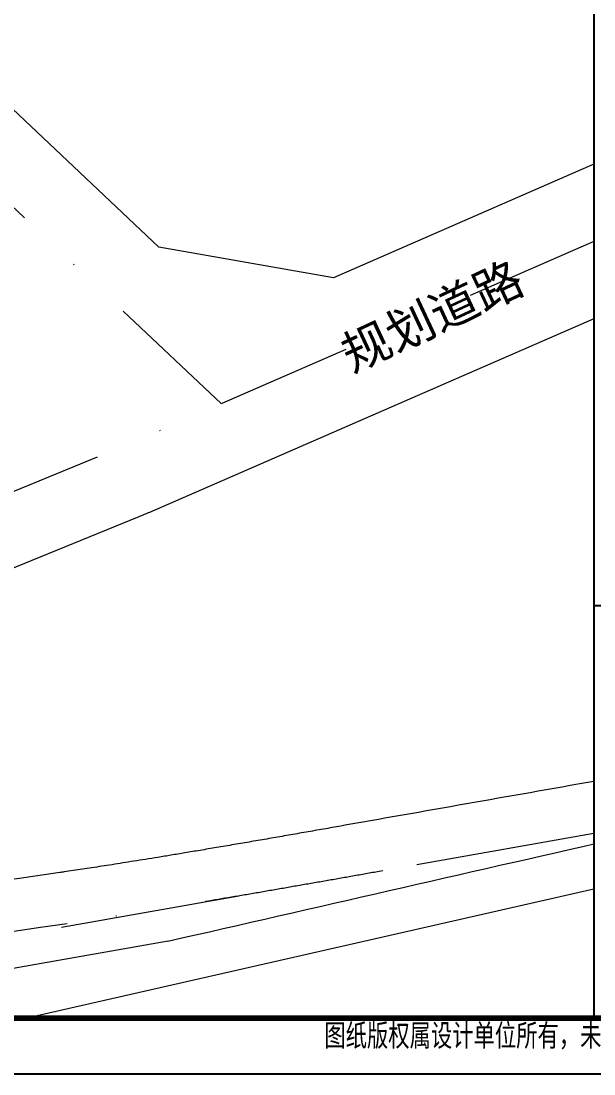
# Model space of a CAD drawing. Header units: millimetres. Extents: x 684742 to 685648, y 2544795 to 2545581.
# Drawn here: x 685480.7 to 685561.6, y 2545150.1 to 2545298.6 of the extents above; entities that cross this region are included whole.
import ezdxf

# ---------------------------------------------------------------- set-up
doc = ezdxf.new("R2010")
doc.units = ezdxf.units.MM
doc.linetypes.add('DASHDOT', pattern=[25.4, 12.7, -6.35, 0, -6.35])
doc.layers.add('14', color=14, linetype='Continuous')
doc.layers.add('PUB_TITLE', color=4, linetype='Continuous')
for name, color, linetype, lineweight in [('JT-道路中线', 7, 'DASHDOT', 5), ('JT-道路名称-BZ', 7, 'Continuous', 5), ('JT-道路红线', 7, 'Continuous', 5)]:
    doc.layers.add(name, color=color, linetype=linetype, lineweight=lineweight)
doc.styles.add('HZTXT', font='romane.shx', dxfattribs={"width": 0.7, "bigfont": 'hztxt.shx'})
doc.styles.get("Standard").update_dxf_attribs({"font": ''})
doc.styles.get('Standard').set_extended_font_data('SimSun')

# ---------------------------------------------------------------- blocks, each defined once
blk = doc.blocks.new('图框')
at = {"layer": '14', "color": 14}
for p, q in [((97702, -27291), (97702, -111671)), ((97702, -27291), (97702, -111671)), ((97702, -94210), (121299, -94210))]:
    blk.add_line(p, q, dxfattribs=at)
at = {"layer": 'PUB_TITLE', "color": 14}
blk.add_lwpolyline([(-2490, -114031), (123660, -114031), (123660, -24931), (-2490, -24931)], close=True, dxfattribs=at)
at = {"layer": 'PUB_TITLE', "color": 14, "const_width": 236}
blk.add_lwpolyline([(3409, -111671), (121299, -111671), (121299, -27291), (3409, -27291)], close=True, dxfattribs=at)
at = {"layer": '14', "style": 'HZTXT', "width": 0.85}
blk.add_text('图纸版权属设计单位所有，未经许可，外人及外单位不得翻印复制作为其他工程之用。', height=1061.85, rotation=359.9997, dxfattribs=at).set_placement((86287, -112965))

msp = doc.modelspace()

# ---------------------------------------------------------------- linework, layer by layer
at = {"layer": 'JT-道路中线', "color": 1, "ltscale": 1.5, "flags": 128}
msp.add_lwpolyline([(685508.98, 2545244.64), (685302.98, 2545439.26)], dxfattribs=at)
msp.add_lwpolyline([(685561.56, 2545267.52), (685494.86, 2545238.5, -0.005813), (685493.57, 2545237.96), (685346.56, 2545178.03, 0.131401), (685325.97, 2545162.43), (685322.52, 2545157.99)], format="xyb", dxfattribs=at)
at = {"layer": 'JT-道路中线', "color": 1, "ltscale": 2, "flags": 128}
msp.add_lwpolyline([(685561.56, 2545184.02), (685420.2, 2545159.1)], dxfattribs=at)
for points in [[(685531.75, 2545178.77), (685531.25, 2545178.68, -0.000063), (685527.51, 2545178.02, -0.000163), (685523.77, 2545177.36, -0.000263), (685520.03, 2545176.71, -0.000363), (685516.28, 2545176.06, -0.000463), (685512.54, 2545175.41, -0.000563), (685508.79, 2545174.78, -0.000663), (685505.04, 2545174.15, -0.000763), (685501.29, 2545173.54, -0.000863), (685497.54, 2545172.93, -0.000963), (685493.79, 2545172.34, -0.001063), (685490.03, 2545171.77, -0.000698), (685487.74, 2545171.42, -0.000158), (685487.24, 2545171.35)], [(685426.69, 2545164.78, 0.019038), (685487.24, 2545171.35)]]:
    msp.add_lwpolyline(points, format="xyb", dxfattribs=at)
at = {"layer": 'JT-道路红线'}
for points in [[(685561.56, 2545191.38, -0.000012), (685525.55, 2545185.04, -0.000109), (685523.09, 2545184.6, -0.000152), (685520.62, 2545184.17, -0.000196), (685518.16, 2545183.74, -0.000239), (685515.69, 2545183.31, -0.000283), (685513.23, 2545182.89, -0.000326), (685510.77, 2545182.47, -0.00037), (685508.31, 2545182.05, -0.000392), (685505.97, 2545181.66, -0.000392), (685503.84, 2545181.3, -0.000392), (685501.87, 2545180.98, -0.000392), (685500.02, 2545180.67, -0.000392), (685498.28, 2545180.39, -0.000392), (685496.63, 2545180.13, -0.000392), (685495.06, 2545179.88, -0.000392), (685493.55, 2545179.64, -0.000392), (685492.11, 2545179.42, -0.000392), (685490.71, 2545179.2, -0.000392), (685489.37, 2545179, -0.000392), (685488.06, 2545178.8, -0.000392), (685486.8, 2545178.62, -0.000196), (685486.18, 2545178.52, -0.019313), (685425.31, 2545171.95, -0.000217)], [(685561.56, 2545256.61), (685498.85, 2545229.33, -0.005813), (685497.35, 2545228.7), (685350.34, 2545168.77, 0.117383), (685335.27, 2545157.99)]]:
    msp.add_lwpolyline(points, format="xyb", dxfattribs=at)
for points in [[(685561.56, 2545278.43), (685524.8, 2545262.43), (685500.14, 2545266.75), (685438.19, 2545325.28)], [(685501.44, 2545168.85), (685503.39, 2545169.3), (685505.34, 2545169.74), (685507.3, 2545170.19), (685509.25, 2545170.64), (685511.2, 2545171.08), (685513.15, 2545171.53), (685515.11, 2545171.97), (685517.06, 2545172.42), (685519.01, 2545172.86), (685520.96, 2545173.31), (685522.91, 2545173.75), (685524.87, 2545174.2), (685526.82, 2545174.65), (685528.77, 2545175.09), (685530.72, 2545175.54), (685532.68, 2545175.98), (685534.63, 2545176.43), (685536.58, 2545176.87), (685538.53, 2545177.32), (685540.49, 2545177.77), (685542.44, 2545178.21), (685544.39, 2545178.66), (685546.34, 2545179.1), (685548.29, 2545179.55), (685550.25, 2545179.99), (685552.2, 2545180.44), (685554.15, 2545180.88), (685556.1, 2545181.33), (685558.06, 2545181.78), (685560.01, 2545182.22), (685561.56, 2545182.58)], [(685561.56, 2545176.2), (685481.53, 2545157.99)], [(685501.46, 2545168.86), (685439.81, 2545157.99)]]:
    msp.add_lwpolyline(points, dxfattribs=at)

# ---------------------------------------------------------------- block references
at = {"xscale": 0.003333333, "yscale": 0.003333333, "zscale": 0.003333333}
msp.add_blockref('图框', (685235.89, 2545530.23), dxfattribs=at)

# ---------------------------------------------------------------- texts
at = {"layer": 'JT-道路名称-BZ', "linetype": 'Continuous'}
msp.add_text('规划道路', height=5, rotation=25, dxfattribs=at).set_placement((685527.41, 2545248.99))

doc.saveas('drawing.dxf')
